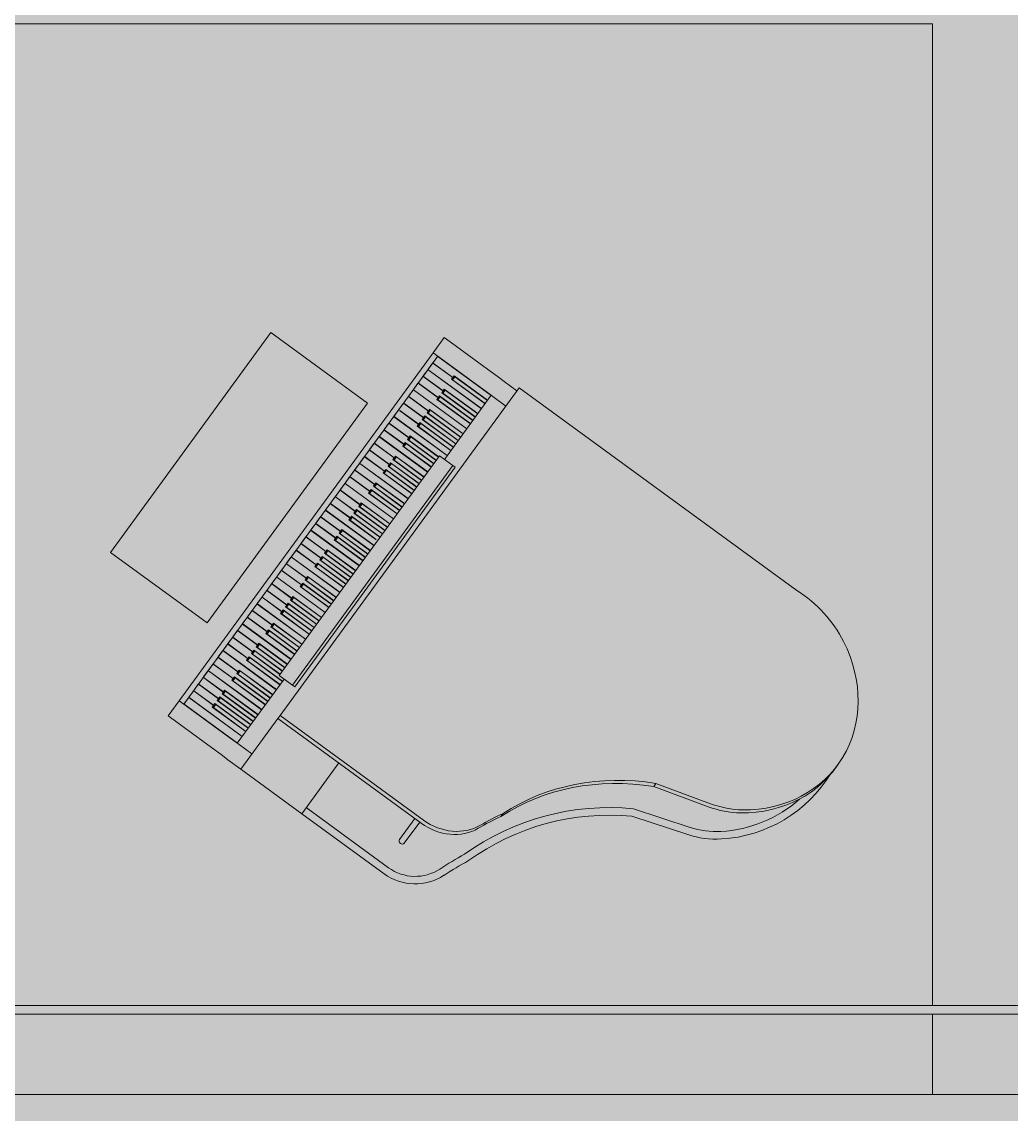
# Model space of a CAD drawing. Header units: millimetres. Extents: x 15878 to 679837, y -72324 to 391440.
# Drawn here: x 182820 to 186147, y 37242 to 40914 of the extents above; entities that cross this region are included whole.
import ezdxf

# ---------------------------------------------------------------- set-up
doc = ezdxf.new("R2010")
doc.units = ezdxf.units.MM
for name, color, linetype, lineweight in [('A-DETL-GENF', 92, 'Continuous', 5), ('A-FLOR', 192, 'Continuous', 5), ('A-WALL', 113, 'Continuous', 5), ('Q-SPCQ', 91, 'Continuous', 5)]:
    doc.layers.add(name, color=color, linetype=linetype, lineweight=lineweight)

# ---------------------------------------------------------------- blocks, each defined once
blk = doc.blocks.new('Grand_Piano_4149 - Grand_Piano_4149-2635339-G_F')
at = {"layer": 'Q-SPCQ'}
for points in [[(898.8, 1530.2), (870.6, 1498.3), (832.9, 1415.6), (731.3, 1196.1), (675.5, 1117), (610.5, 1045.1), (537.4, 981.5), (457.2, 927.1), (216.5, 843.6), (169.1, 811.5), (115.8, 759.9), (71.4, 700.5), (37, 634.7), (11, 549.1), (1.5, 463.7), (1.5, 425.2), (22.7, 512.5), (92.9, 686.9), (134.9, 743.1), (185.3, 791.9), (228.7, 821.3), (276.9, 842.1), (467.7, 903.8), (550.8, 959.7), (631.7, 1031), (718.3, 1133.7), (751.8, 1181), (799.6, 1269), (874.7, 1451.6), (891.5, 1483.9), (915.7, 1511.3), (945.7, 1532), (979.8, 1545), (1016, 1549.4), (1358.9, 1549.4), (1358.9, 1574.8), (973.7, 1569.7), (933.9, 1554.5)], [(1358.9, 1574.8), (1358.9, 1363.8), (1612.9, 1363.8), (1612.9, 1574.8)], [(1612.9, 1574.8), (1612.9, 1511.3), (1666.6, 1511.3), (1666.6, 1574.8), (1653.8, 1574.8)], [(1666.6, 1574.8), (1672.3, 1511.3), (1689.6, 1516.4), (1686.6, 1574.8), (1672.3, 1574.8)], [(1689.6, 1574.8), (1689.6, 1511.3), (1771.3, 1511.3), (1771.3, 1574.8), (1724.9, 1574.8)], [(1771.3, 1574.8), (1771.3, 1511.3), (1891, 1511.3), (1891, 1574.8), (1772.2, 1574.8)], [(1891, 1574.8), (1891, 1511.3), (1914.9, 1516), (1912.4, 1574.8), (1897.4, 1574.8)], [(1612.9, 1511.3), (1612.9, 63.5), (1673.9, 68.9), (1673.9, 330.2), (1629, 330.2), (1629, 1244.6), (1673.9, 1244.6), (1672.3, 1511.3), (1615.3, 1511.3)], [(1673.9, 1511.3), (1678, 1510.9), (1895.7, 1510.1), (1895.2, 1483.9), (1895.7, 1483.1), (1895.2, 1456), (1813.5, 1456.5), (1808.8, 1463), (1809.4, 1459.9), (1809.4, 1449.1), (1813.5, 1452.1), (1819.2, 1455.2), (1895.7, 1455.2), (1895.2, 1428.2), (1813.5, 1428.6), (1808.8, 1435.1), (1809.4, 1432.1), (1809.4, 1421.2), (1813.5, 1424.3), (1819.2, 1427.4), (1895.7, 1427.4), (1895.2, 1400.3), (1813.5, 1401.5), (1808.8, 1407.3), (1809.4, 1404.2), (1809.4, 1393.4), (1813.5, 1396.4), (1819.2, 1399.5), (1895.7, 1399.5), (1895.2, 1372.5), (1895.7, 1371.7), (1895.2, 1344.6), (1813.5, 1345.1), (1808.8, 1351.6), (1809.4, 1348.6), (1809.4, 1337.7), (1813.5, 1340.7), (1819.2, 1343.8), (1895.7, 1343.8), (1895.2, 1316.8), (1813.5, 1320.1), (1808.8, 1323.8), (1809.4, 1320.7), (1806.4, 1309.8), (1813.5, 1312.9), (1819.2, 1316), (1895.7, 1316), (1895.2, 1289), (1895.7, 1288.2), (1895.2, 1261.1), (1813.5, 1261.6), (1808.8, 1268.1), (1809.4, 1265), (1809.4, 1254.2), (1813.5, 1257.2), (1819.2, 1260.3), (1895.7, 1260.3), (1895.2, 1233.3), (1813.5, 1233.7), (1808.8, 1240.2), (1809.4, 1237.2), (1809.4, 1226.3), (1813.5, 1229.4), (1819.2, 1232.5), (1895.7, 1232.5), (1895.2, 1205.4), (1813.5, 1206.6), (1808.8, 1212.4), (1809.4, 1209.3), (1809.4, 1198.5), (1813.5, 1201.5), (1819.2, 1204.6), (1895.7, 1204.6), (1895.2, 1177.6), (1895.7, 1176.8), (1895.2, 1149.7), (1813.5, 1150.2), (1808.8, 1156.7), (1809.4, 1153.7), (1809.4, 1142.8), (1813.5, 1145.8), (1819.2, 1149), (1895.7, 1149), (1895.2, 1121.9), (1813.5, 1122.4), (1808.8, 1128.9), (1809.4, 1125.8), (1809.4, 1114.9), (1813.5, 1118), (1819.2, 1121.1), (1895.7, 1121.1), (1895.2, 1094.1), (1895.7, 1093.3), (1895.2, 1066.2), (1813.5, 1066.7), (1808.8, 1073.2), (1809.4, 1070.1), (1809.4, 1059.3), (1813.5, 1062.3), (1819.2, 1065.4), (1895.7, 1065.4), (1895.2, 1038.4), (1813.5, 1038.8), (1808.8, 1045.3), (1809.4, 1042.3), (1809.4, 1031.4), (1813.5, 1034.5), (1819.2, 1037.6), (1895.7, 1037.6), (1895.2, 1010.5), (1813.5, 1011.7), (1808.8, 1017.5), (1809.4, 1014.5), (1809.4, 1003.6), (1813.5, 1006.6), (1819.2, 1009.7), (1895.7, 1009.7), (1895.2, 982.7), (1895.7, 981.9), (1895.2, 954.9), (1813.5, 955.3), (1808.8, 961.8), (1809.4, 958.8), (1809.4, 947.9), (1813.5, 950.9), (1819.2, 954.1), (1895.7, 954.1), (1895.2, 927), (1813.5, 927.5), (1808.8, 934), (1809.4, 930.9), (1809.4, 920), (1813.5, 923.1), (1819.2, 926.2), (1895.7, 926.2), (1890.5, 899.2), (1895.7, 898.4), (1895.2, 871.3), (1813.5, 871.8), (1808.8, 878.3), (1809.4, 875.2), (1809.4, 864.4), (1813.5, 867.4), (1819.2, 870.5), (1895.7, 870.5), (1895.2, 843.5), (1813.5, 843.9), (1808.8, 850.4), (1809.4, 847.4), (1809.4, 836.5), (1813.5, 839.6), (1819.2, 842.7), (1895.7, 842.7), (1895.2, 815.6), (1813.5, 816.2), (1808.8, 822.6), (1809.4, 819.6), (1809.4, 808.7), (1813.5, 811.7), (1819.2, 814.8), (1895.7, 814.8), (1895.2, 787.8), (1895.7, 787), (1895.2, 760), (1813.5, 765.3), (1808.8, 766.9), (1809.4, 762.3), (1809.4, 753), (1813.5, 756), (1819.2, 759.2), (1895.7, 759.2), (1895.2, 732.1), (1813.5, 732.6), (1808.8, 739.1), (1809.4, 736), (1809.4, 725.2), (1813.5, 728.2), (1819.2, 731.3), (1895.7, 731.3), (1895.2, 704.3), (1895.7, 703.5), (1895.2, 676.4), (1813.5, 676.9), (1808.8, 683.4), (1809.4, 680.3), (1809.4, 669.5), (1813.5, 672.5), (1819.2, 675.6), (1895.7, 675.6), (1895.2, 648.6), (1813.5, 649), (1808.8, 655.5), (1809.4, 652.5), (1809.4, 641.6), (1813.5, 644.7), (1819.2, 647.8), (1895.7, 647.8), (1895.2, 620.7), (1813.5, 621.9), (1808.8, 627.7), (1809.4, 624.7), (1809.4, 613.8), (1813.5, 616.8), (1819.2, 619.9), (1895.7, 619.9), (1895.2, 592.9), (1895.7, 592.1), (1895.2, 565.1), (1813.5, 565.5), (1808.8, 572), (1809.4, 569), (1809.4, 558.1), (1813.5, 561.1), (1819.2, 564.3), (1895.7, 564.3), (1895.2, 537.2), (1813.5, 537.7), (1808.8, 544.2), (1809.4, 541.1), (1809.4, 530.3), (1813.5, 533.3), (1819.2, 536.4), (1895.7, 536.4), (1895.2, 509.4), (1895.7, 508.6), (1895.2, 481.5), (1813.5, 482), (1808.8, 488.5), (1809.4, 485.4), (1809.4, 474.6), (1813.5, 477.6), (1819.2, 480.7), (1895.7, 477.1), (1895.2, 453.7), (1813.5, 458.2), (1808.8, 460.6), (1809.4, 455.1), (1809.4, 446.7), (1813.5, 449.8), (1819.2, 452.9), (1895.7, 452.9), (1895.2, 425.8), (1813.5, 426.3), (1808.8, 432.8), (1809.4, 429.8), (1809.4, 418.9), (1813.5, 421.9), (1819.2, 425.1), (1895.7, 425.1), (1895.2, 398), (1895.7, 397.2), (1895.2, 370.2), (1813.5, 370.6), (1808.8, 377.1), (1809.4, 374.1), (1809.4, 363.2), (1813.5, 366.2), (1819.2, 369.4), (1895.7, 369.4), (1895.2, 342.3), (1813.5, 342.8), (1808.8, 349.3), (1809.4, 346.2), (1809.4, 335.4), (1813.5, 338.4), (1819.2, 341.5), (1895.7, 341.5), (1895.2, 314.5), (1895.7, 313.7), (1893.5, 286.6), (1813.5, 287.1), (1808.8, 293.6), (1809.4, 290.6), (1809.4, 279.7), (1813.5, 282.7), (1819.2, 285.8), (1895.7, 285.8), (1895.2, 258.8), (1813.5, 259.3), (1808.8, 265.8), (1809.4, 262.7), (1809.4, 251.8), (1813.5, 254.9), (1819.2, 258), (1895.7, 258), (1895.2, 231), (1813.5, 232.2), (1808.8, 237.9), (1809.4, 234.9), (1807.7, 224), (1813.5, 228.3), (1819.2, 230.2), (1895.7, 230.2), (1895.2, 203.1), (1895.7, 202.3), (1895.2, 175.3), (1813.5, 177.4), (1808.8, 182.2), (1809.4, 179.2), (1809.4, 168.3), (1813.5, 171.3), (1819.2, 174.5), (1895.7, 174.5), (1895.2, 147.4), (1813.5, 147.9), (1808.8, 154.4), (1809.4, 151.3), (1809.4, 140.5), (1813.5, 143.5), (1819.2, 146.6), (1895.7, 146.6), (1895.2, 119.6), (1895.7, 118.8), (1895.2, 91.7), (1813.5, 92.5), (1808.8, 98.7), (1809.4, 95.7), (1808.9, 84.8), (1813.5, 88.1), (1819.2, 90.9), (1895.7, 90.9), (1890.7, 63.9), (1896.7, 64.6), (1891, 1511.3), (1674.5, 1511.3)], [(1896.7, 1511.3), (1897.4, 63.5), (1915.7, 63.6), (1912.4, 1511.3), (1897.4, 1511.3)], [(1027.1, 1458.7), (1022.1, 1451.6), (1025.7, 1363.8), (1040.5, 1369), (1042.3, 1451.6), (1037.2, 1458.7)], [(898.8, 1325.2), (866.4, 1290.6), (850.9, 1264.8), (850.9, 1252.1), (870.6, 1284.9), (898.8, 1312.5), (933.9, 1333.5), (973.7, 1346.7), (1016, 1351.1), (1016, 1363.8), (973.7, 1359.4), (920.1, 1338)], [(1016, 1363.8), (1016, 1351.1), (1612.9, 1351.1), (1612.9, 1363.8), (1364.8, 1363.8)], [(898.8, 1312.5), (870.6, 1284.9), (832.9, 1213.3), (731.3, 1023.2), (675.5, 954.6), (610.5, 892.4), (537.4, 837.3), (457.2, 790.2), (216.5, 717.9), (169.1, 690.1), (115.8, 645.4), (71.4, 593.9), (37, 537), (13.2, 474.3), (1.5, 412.5), (1.4, 348.3), (13.1, 284.8), (36.3, 223.7), (70.5, 166.7), (114.7, 115.1), (167.9, 70.2), (228.6, 33.2), (282, 10.5), (365.6, -8.5), (397.7, -12.7), (1612.9, -12.7), (1612.9, 1351.1), (973.7, 1346.7), (926.5, 1329.1)], [(1629, 1244.6), (1629, 330.2), (1638.3, 330.2), (1638.3, 1244.6)], [(1638.3, 1244.6), (1638.3, 330.2), (1694.6, 330.2), (1690.7, 1244.6)], [(1993.9, 1244.6), (1993.9, 330.2), (2396.4, 330.2), (2396.4, 1244.6), (2013.3, 1244.6)], [(812.8, 1187.8), (762.8, 1086.5), (705.8, 1004.5), (670, 962.1), (604.5, 900.6), (530.9, 846.2), (457.2, 802.9), (457.2, 790.2), (543.4, 841.8), (616, 897.6), (681.8, 962.4), (735.6, 1030), (780.9, 1104.9), (812.8, 1175.1)], [(269.1, 750.2), (269.1, 737.5), (457.2, 790.2), (457.2, 802.9), (314.9, 763)], [(169.1, 702.8), (169.1, 690.1), (216.5, 717.9), (269.1, 737.5), (269.1, 750.2), (216.5, 730.6)], [(169.1, 702.8), (110.8, 652.3), (57.6, 583.9), (37, 549.7), (11.3, 476.9), (13.5, 476), (37, 537), (71.4, 593.9), (115.8, 645.4), (169.1, 690.1)], [(1612.9, 63.5), (1612.9, 0), (1666.6, 0), (1666.6, 63.5)], [(1666.6, 63.5), (1672.3, 0), (1689.6, 5.1), (1686.6, 63.5), (1672.3, 63.5)], [(1689.6, 63.5), (1689.6, 0), (1771.3, 0), (1771.3, 63.5), (1699.9, 63.5)], [(1771.3, 63.5), (1771.3, 0), (1891, 0), (1891, 63.5), (1787, 63.5)], [(1891, 63.5), (1891, 0), (1914.9, 4.7), (1912.4, 63.5), (1897.4, 63.5)]]:
    blk.add_hatch(color=253, dxfattribs=at).paths.add_polyline_path(points, flags=0)
at = {"layer": 'Q-SPCQ', "color": 253}
for p, q in [((1358.9, 1574.8), (1016, 1574.8)), ((1016, 1549.4), (1358.9, 1549.4)), ((1612.9, 1574.8), (1358.9, 1574.8)), ((1358.9, 1574.8), (1358.9, 1363.8)), ((1612.9, 1363.8), (1612.9, 1574.8)), ((1612.9, 1574.8), (1666.6, 1574.8)), ((1666.6, 1574.8), (1689.6, 1574.8)), ((1689.6, 1574.8), (1771.3, 1574.8)), ((1771.3, 1574.8), (1891, 1574.8)), ((1891, 1574.8), (1915.7, 1574.8)), ((1915.7, 1511.3), (1915.7, 1574.8)), ((1666.6, 1511.3), (1612.9, 1511.3)), ((1689.6, 1511.3), (1666.6, 1511.3)), ((1673.9, 1244.6), (1673.9, 1511.3)), ((1895.7, 1510.9), (1673.9, 1510.9)), ((1771.3, 1511.3), (1689.6, 1511.3)), ((1891, 1511.3), (1771.3, 1511.3)), ((1915.7, 1511.3), (1891, 1511.3)), ((1896.7, 1511.3), (1896.7, 63.5)), ((1896.7, 1484.8), (1896.7, 1510)), ((1915.7, 1511.3), (1915.7, 63.5)), ((1673.9, 1483.9), (1895.7, 1483.9)), ((1895.7, 1483.1), (1673.9, 1483.1)), ((1895.7, 1483.9), (1896.7, 1484.8)), ((1896.7, 1482.1), (1895.7, 1483.1)), ((1896.7, 1456.9), (1896.7, 1482.1)), ((1022.1, 1451.6), (1021.6, 1363.8)), ((1042.8, 1363.8), (1042.3, 1451.6)), ((1673.9, 1463), (1813.5, 1463)), ((1809.4, 1462.2), (1673.9, 1462.2)), ((1673.9, 1449.1), (1809.4, 1449.1)), ((1813.5, 1448.3), (1673.9, 1448.3)), ((1673.9, 1435.1), (1813.5, 1435.1)), ((1809.4, 1434.3), (1673.9, 1434.3)), ((1809.4, 1449.1), (1809.4, 1462.2)), ((1809.4, 1462.2), (1812.7, 1462.2)), ((1812.7, 1449.1), (1809.4, 1449.1)), ((1809.4, 1421.2), (1809.4, 1434.3)), ((1809.4, 1434.3), (1812.7, 1434.3)), ((1812.7, 1462.2), (1812.7, 1449.1)), ((1812.7, 1434.3), (1812.7, 1421.2)), ((1813.5, 1463), (1813.5, 1456)), ((1813.5, 1456), (1895.7, 1456)), ((1895.7, 1455.2), (1813.5, 1455.2)), ((1813.5, 1455.2), (1813.5, 1448.3)), ((1813.5, 1435.1), (1813.5, 1428.2)), ((1895.7, 1456), (1896.7, 1456.9)), ((1896.7, 1454.3), (1895.7, 1455.2)), ((1896.7, 1429.1), (1896.7, 1454.3)), ((1673.9, 1421.2), (1809.4, 1421.2)), ((1813.5, 1420.4), (1673.9, 1420.4)), ((1673.9, 1407.3), (1813.5, 1407.3)), ((1809.4, 1406.5), (1673.9, 1406.5)), ((1812.7, 1421.2), (1809.4, 1421.2)), ((1809.4, 1393.4), (1809.4, 1406.5)), ((1809.4, 1406.5), (1812.7, 1406.5)), ((1812.7, 1406.5), (1812.7, 1393.4)), ((1813.5, 1428.2), (1895.7, 1428.2)), ((1895.7, 1427.4), (1813.5, 1427.4)), ((1813.5, 1427.4), (1813.5, 1420.4)), ((1813.5, 1407.3), (1813.5, 1400.3)), ((1813.5, 1400.3), (1895.7, 1400.3)), ((1895.7, 1399.5), (1813.5, 1399.5)), ((1813.5, 1399.5), (1813.5, 1392.6)), ((1895.7, 1428.2), (1896.7, 1429.1)), ((1896.7, 1426.4), (1895.7, 1427.4)), ((1895.7, 1400.3), (1896.7, 1401.3)), ((1896.7, 1398.6), (1895.7, 1399.5)), ((1896.7, 1401.3), (1896.7, 1426.4)), ((1896.7, 1373.4), (1896.7, 1398.6)), ((1016, 1363.8), (1612.9, 1363.8)), ((1612.9, 1363.8), (1612.9, 1351.1)), ((1673.9, 1393.4), (1809.4, 1393.4)), ((1813.5, 1392.6), (1673.9, 1392.6)), ((1673.9, 1372.5), (1895.7, 1372.5)), ((1895.7, 1371.7), (1673.9, 1371.7)), ((1812.7, 1393.4), (1809.4, 1393.4)), ((1895.7, 1372.5), (1896.7, 1373.4)), ((1896.7, 1370.8), (1895.7, 1371.7)), ((1896.7, 1345.6), (1896.7, 1370.8)), ((1612.9, 1351.1), (1016, 1351.1)), ((1612.9, -12.7), (1612.9, 1351.1)), ((1673.9, 1351.6), (1813.5, 1351.6)), ((1809.4, 1350.8), (1673.9, 1350.8)), ((1673.9, 1337.7), (1809.4, 1337.7)), ((1813.5, 1336.9), (1673.9, 1336.9)), ((1673.9, 1323.8), (1813.5, 1323.8)), ((1809.4, 1323), (1673.9, 1323)), ((1809.4, 1337.7), (1809.4, 1350.8)), ((1809.4, 1350.8), (1812.7, 1350.8)), ((1812.7, 1337.7), (1809.4, 1337.7)), ((1809.4, 1309.8), (1809.4, 1323)), ((1809.4, 1323), (1812.7, 1323)), ((1812.7, 1350.8), (1812.7, 1337.7)), ((1812.7, 1323), (1812.7, 1309.8)), ((1813.5, 1351.6), (1813.5, 1344.6)), ((1813.5, 1344.6), (1895.7, 1344.6)), ((1895.7, 1343.8), (1813.5, 1343.8)), ((1813.5, 1343.8), (1813.5, 1336.9)), ((1813.5, 1323.8), (1813.5, 1316.8)), ((1895.7, 1344.6), (1896.7, 1345.6)), ((1896.7, 1342.9), (1895.7, 1343.8)), ((1896.7, 1317.7), (1896.7, 1342.9)), ((1673.9, 1309.8), (1809.4, 1309.8)), ((1813.5, 1309), (1673.9, 1309)), ((1673.9, 1289), (1895.7, 1289)), ((1895.7, 1288.2), (1673.9, 1288.2)), ((1812.7, 1309.8), (1809.4, 1309.8)), ((1813.5, 1316.8), (1895.7, 1316.8)), ((1895.7, 1316), (1813.5, 1316)), ((1813.5, 1316), (1813.5, 1309)), ((1895.7, 1316.8), (1896.7, 1317.7)), ((1896.7, 1315.1), (1895.7, 1316)), ((1895.7, 1289), (1896.7, 1289.9)), ((1896.7, 1287.2), (1895.7, 1288.2)), ((1896.7, 1289.9), (1896.7, 1315.1)), ((1896.7, 1262), (1896.7, 1287.2)), ((1673.9, 1268.1), (1813.5, 1268.1)), ((1809.4, 1267.3), (1673.9, 1267.3)), ((1673.9, 1254.2), (1809.4, 1254.2)), ((1813.5, 1253.4), (1673.9, 1253.4)), ((1809.4, 1254.2), (1809.4, 1267.3)), ((1809.4, 1267.3), (1812.7, 1267.3)), ((1812.7, 1254.2), (1809.4, 1254.2)), ((1812.7, 1267.3), (1812.7, 1254.2)), ((1813.5, 1268.1), (1813.5, 1261.1)), ((1813.5, 1261.1), (1895.7, 1261.1)), ((1895.7, 1260.3), (1813.5, 1260.3)), ((1813.5, 1260.3), (1813.5, 1253.4)), ((1895.7, 1261.1), (1896.7, 1262)), ((1896.7, 1259.4), (1895.7, 1260.3)), ((1896.7, 1234.2), (1896.7, 1259.4)), ((1629, 1244.6), (1638.3, 1244.6)), ((1629, 1244.6), (1629, 330.2)), ((1638.3, 1244.6), (1694.6, 1244.6)), ((1638.3, 1244.6), (1638.3, 330.2)), ((1694.6, 330.2), (1694.6, 1244.6)), ((1694.6, 1240.2), (1813.5, 1240.2)), ((1809.4, 1239.4), (1694.6, 1239.4)), ((1694.6, 1226.3), (1809.4, 1226.3)), ((1813.5, 1225.5), (1694.6, 1225.5)), ((1694.6, 1212.4), (1813.5, 1212.4)), ((1809.4, 1226.3), (1809.4, 1239.4)), ((1809.4, 1239.4), (1812.7, 1239.4)), ((1812.7, 1226.3), (1809.4, 1226.3)), ((1812.7, 1239.4), (1812.7, 1226.3)), ((1813.5, 1240.2), (1813.5, 1233.3)), ((1813.5, 1233.3), (1895.7, 1233.3)), ((1895.7, 1232.5), (1813.5, 1232.5)), ((1813.5, 1232.5), (1813.5, 1225.5)), ((1813.5, 1212.4), (1813.5, 1205.4)), ((1895.7, 1233.3), (1896.7, 1234.2)), ((1896.7, 1231.5), (1895.7, 1232.5)), ((1896.7, 1206.4), (1896.7, 1231.5)), ((2396.4, 1244.6), (1993.9, 1244.6)), ((1993.9, 1244.6), (1993.9, 330.2)), ((2396.4, 330.2), (2396.4, 1244.6)), ((812.8, 1187.8), (812.8, 1175.1)), ((1809.4, 1211.6), (1694.6, 1211.6)), ((1694.6, 1198.5), (1809.4, 1198.5)), ((1813.5, 1197.7), (1694.6, 1197.7)), ((1694.6, 1177.6), (1895.7, 1177.6)), ((1895.7, 1176.8), (1694.6, 1176.8)), ((1809.4, 1198.5), (1809.4, 1211.6)), ((1809.4, 1211.6), (1812.7, 1211.6)), ((1812.7, 1198.5), (1809.4, 1198.5)), ((1812.7, 1211.6), (1812.7, 1198.5)), ((1813.5, 1205.4), (1895.7, 1205.4)), ((1895.7, 1204.6), (1813.5, 1204.6)), ((1813.5, 1204.6), (1813.5, 1197.7)), ((1895.7, 1205.4), (1896.7, 1206.4)), ((1896.7, 1203.7), (1895.7, 1204.6)), ((1895.7, 1177.6), (1896.7, 1178.5)), ((1896.7, 1175.9), (1895.7, 1176.8)), ((1896.7, 1178.5), (1896.7, 1203.7)), ((1896.7, 1150.7), (1896.7, 1175.9)), ((1694.6, 1156.7), (1813.5, 1156.7)), ((1809.4, 1155.9), (1694.6, 1155.9)), ((1813.5, 1142), (1695.2, 1142)), ((1696.3, 1142.8), (1809.4, 1142.8)), ((1809.4, 1142.8), (1809.4, 1155.9)), ((1809.4, 1155.9), (1812.7, 1155.9)), ((1812.7, 1142.8), (1809.4, 1142.8)), ((1812.7, 1155.9), (1812.7, 1142.8)), ((1813.5, 1156.7), (1813.5, 1149.7)), ((1813.5, 1149.7), (1895.7, 1149.7)), ((1895.7, 1149), (1813.5, 1149)), ((1813.5, 1149), (1813.5, 1142)), ((1895.7, 1149.7), (1896.7, 1150.7)), ((1896.7, 1148), (1895.7, 1149)), ((1896.7, 1122.8), (1896.7, 1148)), ((1694.6, 1128.9), (1813.5, 1128.9)), ((1809.4, 1128.1), (1694.6, 1128.1)), ((1694.6, 1114.9), (1809.4, 1114.9)), ((1813.5, 1114.2), (1694.6, 1114.2)), ((1809.4, 1114.9), (1809.4, 1128.1)), ((1809.4, 1128.1), (1812.7, 1128.1)), ((1812.7, 1114.9), (1809.4, 1114.9)), ((1812.7, 1128.1), (1812.7, 1114.9)), ((1813.5, 1128.9), (1813.5, 1121.9)), ((1813.5, 1121.9), (1895.7, 1121.9)), ((1895.7, 1121.1), (1813.5, 1121.1)), ((1813.5, 1121.1), (1813.5, 1114.2)), ((1895.7, 1121.9), (1896.7, 1122.8)), ((1896.7, 1120.2), (1895.7, 1121.1)), ((1896.7, 1095), (1896.7, 1120.2)), ((1694.6, 1094.1), (1895.7, 1094.1)), ((1895.7, 1093.3), (1694.6, 1093.3)), ((1694.6, 1073.2), (1813.5, 1073.2)), ((1809.4, 1072.4), (1694.6, 1072.4)), ((1809.4, 1059.3), (1809.4, 1072.4)), ((1809.4, 1072.4), (1812.7, 1072.4)), ((1812.7, 1072.4), (1812.7, 1059.3)), ((1813.5, 1073.2), (1813.5, 1066.2)), ((1813.5, 1066.2), (1895.7, 1066.2)), ((1895.7, 1065.4), (1813.5, 1065.4)), ((1813.5, 1065.4), (1813.5, 1058.5)), ((1895.7, 1094.1), (1896.7, 1095)), ((1896.7, 1092.3), (1895.7, 1093.3)), ((1895.7, 1066.2), (1896.7, 1067.2)), ((1896.7, 1064.5), (1895.7, 1065.4)), ((1896.7, 1067.2), (1896.7, 1092.3)), ((1694.6, 1059.3), (1809.4, 1059.3)), ((1813.5, 1058.5), (1694.6, 1058.5)), ((1694.6, 1045.3), (1813.5, 1045.3)), ((1809.4, 1044.5), (1694.6, 1044.5)), ((1694.6, 1031.4), (1809.4, 1031.4)), ((1813.5, 1030.6), (1694.6, 1030.6)), ((1812.7, 1059.3), (1809.4, 1059.3)), ((1809.4, 1031.4), (1809.4, 1044.5)), ((1809.4, 1044.5), (1812.7, 1044.5)), ((1812.7, 1031.4), (1809.4, 1031.4)), ((1812.7, 1044.5), (1812.7, 1031.4)), ((1813.5, 1045.3), (1813.5, 1038.4)), ((1813.5, 1038.4), (1895.7, 1038.4)), ((1895.7, 1037.6), (1813.5, 1037.6)), ((1813.5, 1037.6), (1813.5, 1030.6)), ((1895.7, 1038.4), (1896.7, 1039.3)), ((1896.7, 1036.7), (1895.7, 1037.6)), ((1896.7, 1039.3), (1896.7, 1064.5)), ((1896.7, 1011.5), (1896.7, 1036.7)), ((1694.6, 1017.5), (1813.5, 1017.5)), ((1809.4, 1016.7), (1694.6, 1016.7)), ((1694.6, 1003.6), (1809.4, 1003.6)), ((1813.5, 1002.8), (1694.6, 1002.8)), ((1809.4, 1003.6), (1809.4, 1016.7)), ((1809.4, 1016.7), (1812.7, 1016.7)), ((1812.7, 1003.6), (1809.4, 1003.6)), ((1812.7, 1016.7), (1812.7, 1003.6)), ((1813.5, 1017.5), (1813.5, 1010.5)), ((1813.5, 1010.5), (1895.7, 1010.5)), ((1895.7, 1009.7), (1813.5, 1009.7)), ((1813.5, 1009.7), (1813.5, 1002.8)), ((1895.7, 1010.5), (1896.7, 1011.5)), ((1896.7, 1008.8), (1895.7, 1009.7)), ((1896.7, 983.6), (1896.7, 1008.8)), ((1694.6, 982.7), (1895.7, 982.7)), ((1895.7, 981.9), (1694.6, 981.9)), ((1694.6, 961.8), (1813.5, 961.8)), ((1809.4, 961), (1694.6, 961)), ((1809.4, 947.9), (1809.4, 961)), ((1809.4, 961), (1812.7, 961)), ((1812.7, 961), (1812.7, 947.9)), ((1813.5, 961.8), (1813.5, 954.9)), ((1813.5, 954.9), (1895.7, 954.9)), ((1895.7, 982.7), (1896.7, 983.6)), ((1896.7, 981), (1895.7, 981.9)), ((1895.7, 954.9), (1896.7, 955.8)), ((1896.7, 955.8), (1896.7, 981)), ((457.2, 927.1), (269.1, 866.2)), ((1694.6, 947.9), (1809.4, 947.9)), ((1813.5, 947.1), (1694.6, 947.1)), ((1694.6, 934), (1813.5, 934)), ((1809.4, 933.2), (1694.6, 933.2)), ((1694.6, 920), (1809.4, 920)), ((1813.5, 919.3), (1694.6, 919.3)), ((1812.7, 947.9), (1809.4, 947.9)), ((1809.4, 920), (1809.4, 933.2)), ((1809.4, 933.2), (1812.7, 933.2)), ((1812.7, 920), (1809.4, 920)), ((1812.7, 933.2), (1812.7, 920)), ((1895.7, 954.1), (1813.5, 954.1)), ((1813.5, 954.1), (1813.5, 947.1)), ((1813.5, 934), (1813.5, 927)), ((1813.5, 927), (1895.7, 927)), ((1895.7, 926.2), (1813.5, 926.2)), ((1813.5, 926.2), (1813.5, 919.3)), ((1896.7, 953.1), (1895.7, 954.1)), ((1895.7, 927), (1896.7, 927.9)), ((1896.7, 925.3), (1895.7, 926.2)), ((1896.7, 927.9), (1896.7, 953.1)), ((1896.7, 900.1), (1896.7, 925.3)), ((276.9, 842.1), (467.7, 903.8)), ((1694.6, 899.2), (1895.7, 899.2)), ((1895.7, 898.4), (1694.6, 898.4)), ((1895.7, 899.2), (1896.7, 900.1)), ((1896.7, 897.4), (1895.7, 898.4)), ((1896.7, 872.3), (1896.7, 897.4)), ((1694.6, 878.3), (1813.5, 878.3)), ((1809.4, 877.5), (1694.6, 877.5)), ((1694.6, 864.4), (1809.4, 864.4)), ((1813.5, 863.6), (1694.6, 863.6)), ((1694.6, 850.4), (1813.5, 850.4)), ((1809.4, 849.6), (1694.6, 849.6)), ((1809.4, 864.4), (1809.4, 877.5)), ((1809.4, 877.5), (1812.7, 877.5)), ((1812.7, 864.4), (1809.4, 864.4)), ((1809.4, 836.5), (1809.4, 849.6)), ((1809.4, 849.6), (1812.7, 849.6)), ((1812.7, 877.5), (1812.7, 864.4)), ((1812.7, 849.6), (1812.7, 836.5)), ((1813.5, 878.3), (1813.5, 871.3)), ((1813.5, 871.3), (1895.7, 871.3)), ((1895.7, 870.5), (1813.5, 870.5)), ((1813.5, 870.5), (1813.5, 863.6)), ((1813.5, 850.4), (1813.5, 843.5)), ((1895.7, 871.3), (1896.7, 872.3)), ((1896.7, 869.6), (1895.7, 870.5)), ((1896.7, 844.4), (1896.7, 869.6)), ((1694.6, 836.5), (1809.4, 836.5)), ((1813.5, 835.7), (1694.6, 835.7)), ((1694.6, 822.6), (1813.5, 822.6)), ((1809.4, 821.8), (1694.6, 821.8)), ((1694.6, 808.7), (1809.4, 808.7)), ((1813.5, 807.9), (1694.6, 807.9)), ((1812.7, 836.5), (1809.4, 836.5)), ((1809.4, 808.7), (1809.4, 821.8)), ((1812.7, 808.7), (1809.4, 808.7)), ((1809.5, 821.8), (1812.7, 821.8)), ((1812.7, 821.8), (1812.7, 808.7)), ((1813.5, 843.5), (1895.7, 843.5)), ((1895.7, 842.7), (1813.5, 842.7)), ((1813.5, 842.7), (1813.5, 835.7)), ((1813.5, 822.6), (1813.5, 815.6)), ((1813.5, 815.6), (1895.7, 815.6)), ((1895.7, 814.8), (1813.5, 814.8)), ((1813.5, 814.8), (1813.5, 807.9)), ((1895.7, 843.5), (1896.7, 844.4)), ((1896.7, 841.8), (1895.7, 842.7)), ((1895.7, 815.6), (1896.7, 816.6)), ((1896.7, 813.9), (1895.7, 814.8)), ((1896.7, 816.6), (1896.7, 841.8)), ((1896.7, 788.7), (1896.7, 813.9)), ((269.1, 750.2), (457.2, 802.9)), ((457.2, 790.2), (269.1, 737.5)), ((457.2, 802.9), (457.2, 790.2)), ((1694.6, 787.8), (1895.7, 787.8)), ((1895.7, 787), (1694.6, 787)), ((1895.7, 787.8), (1896.7, 788.7)), ((1896.7, 786.1), (1895.7, 787)), ((1896.7, 760.9), (1896.7, 786.1)), ((1694.6, 766.9), (1813.5, 766.9)), ((1809.4, 766.1), (1694.6, 766.1)), ((1694.6, 753), (1809.4, 753)), ((1813.5, 752.2), (1694.6, 752.2)), ((1694.6, 739.1), (1813.5, 739.1)), ((1809.4, 738.3), (1694.6, 738.3)), ((1809.4, 753), (1809.4, 766.1)), ((1809.4, 766.1), (1812.7, 766.1)), ((1812.7, 753), (1809.4, 753)), ((1809.4, 725.2), (1809.4, 738.3)), ((1809.4, 738.3), (1812.7, 738.3)), ((1812.7, 766.1), (1812.7, 753)), ((1812.7, 738.3), (1812.7, 725.2)), ((1813.5, 766.9), (1813.5, 760)), ((1813.5, 760), (1895.7, 760)), ((1895.7, 759.2), (1813.5, 759.2)), ((1813.5, 759.2), (1813.5, 752.2)), ((1813.5, 739.1), (1813.5, 732.1)), ((1895.7, 760), (1896.7, 760.9)), ((1896.7, 758.2), (1895.7, 759.2)), ((1896.7, 733), (1896.7, 758.2)), ((1694.6, 725.2), (1809.4, 725.2)), ((1813.5, 724.4), (1694.6, 724.4)), ((1694.6, 704.3), (1895.7, 704.3)), ((1895.7, 703.5), (1694.6, 703.5)), ((1812.7, 725.2), (1809.4, 725.2)), ((1813.5, 732.1), (1895.7, 732.1)), ((1895.7, 731.3), (1813.5, 731.3)), ((1813.5, 731.3), (1813.5, 724.4)), ((1895.7, 732.1), (1896.7, 733)), ((1896.7, 730.4), (1895.7, 731.3)), ((1895.7, 704.3), (1896.7, 705.2)), ((1896.7, 702.5), (1895.7, 703.5)), ((1896.7, 705.2), (1896.7, 730.4)), ((1896.7, 677.4), (1896.7, 702.5)), ((1694.6, 669.5), (1809.4, 669.5)), ((1813.5, 668.7), (1694.6, 668.7)), ((1809.4, 682.6), (1700.3, 682.6)), ((1701.4, 683.4), (1813.5, 683.4)), ((1809.4, 669.5), (1809.4, 682.6)), ((1809.4, 682.6), (1812.7, 682.6)), ((1812.7, 669.5), (1809.4, 669.5)), ((1812.7, 682.6), (1812.7, 669.5)), ((1813.5, 683.4), (1813.5, 676.4)), ((1813.5, 676.4), (1895.7, 676.4)), ((1895.7, 675.6), (1813.5, 675.6)), ((1813.5, 675.6), (1813.5, 668.7)), ((1895.7, 676.4), (1896.7, 677.4)), ((1896.7, 674.7), (1895.7, 675.6)), ((1896.7, 649.5), (1896.7, 674.7)), ((1694.6, 655.5), (1813.5, 655.5)), ((1809.4, 654.8), (1694.6, 654.8)), ((1694.6, 641.6), (1809.4, 641.6)), ((1813.5, 640.8), (1694.6, 640.8)), ((1694.6, 627.7), (1813.5, 627.7)), ((1809.4, 626.9), (1694.6, 626.9)), ((1809.4, 641.6), (1809.4, 654.8)), ((1809.4, 654.8), (1812.7, 654.8)), ((1812.7, 641.6), (1809.4, 641.6)), ((1809.4, 613.8), (1809.4, 626.9)), ((1809.4, 626.9), (1812.7, 626.9)), ((1812.7, 654.8), (1812.7, 641.6)), ((1812.7, 626.9), (1812.7, 613.8)), ((1813.5, 655.5), (1813.5, 648.6)), ((1813.5, 648.6), (1895.7, 648.6)), ((1895.7, 647.8), (1813.5, 647.8)), ((1813.5, 647.8), (1813.5, 640.8)), ((1813.5, 627.7), (1813.5, 620.7)), ((1895.7, 648.6), (1896.7, 649.5)), ((1896.7, 646.9), (1895.7, 647.8)), ((1896.7, 621.7), (1896.7, 646.9)), ((1694.6, 613.8), (1809.4, 613.8)), ((1813.5, 613), (1694.6, 613)), ((1694.6, 592.9), (1895.7, 592.9)), ((1895.7, 592.1), (1694.6, 592.1)), ((1812.7, 613.8), (1809.4, 613.8)), ((1813.5, 620.7), (1895.7, 620.7)), ((1895.7, 619.9), (1813.5, 619.9)), ((1813.5, 619.9), (1813.5, 613)), ((1895.7, 620.7), (1896.7, 621.7)), ((1896.7, 619), (1895.7, 619.9)), ((1895.7, 592.9), (1896.7, 593.8)), ((1896.7, 591.2), (1895.7, 592.1)), ((1896.7, 593.8), (1896.7, 619)), ((1896.7, 566), (1896.7, 591.2)), ((1694.6, 572), (1813.5, 572)), ((1809.4, 571.2), (1694.6, 571.2)), ((1694.6, 558.1), (1809.4, 558.1)), ((1813.5, 557.3), (1694.6, 557.3)), ((1809.4, 558.1), (1809.4, 571.2)), ((1809.4, 571.2), (1812.7, 571.2)), ((1812.7, 558.1), (1809.4, 558.1)), ((1812.7, 571.2), (1812.7, 558.1)), ((1813.5, 572), (1813.5, 565.1)), ((1813.5, 565.1), (1895.7, 565.1)), ((1895.7, 564.3), (1813.5, 564.3)), ((1813.5, 564.3), (1813.5, 557.3)), ((1895.7, 565.1), (1896.7, 566)), ((1896.7, 563.3), (1895.7, 564.3)), ((1896.7, 538.1), (1896.7, 563.3)), ((1694.6, 544.2), (1813.5, 544.2)), ((1809.4, 543.4), (1694.6, 543.4)), ((1694.6, 530.3), (1809.4, 530.3)), ((1813.5, 529.5), (1694.6, 529.5)), ((1809.4, 530.3), (1809.4, 543.4)), ((1809.4, 543.4), (1812.7, 543.4)), ((1812.7, 530.3), (1809.4, 530.3)), ((1812.7, 543.4), (1812.7, 530.3)), ((1813.5, 544.2), (1813.5, 537.2)), ((1813.5, 537.2), (1895.7, 537.2)), ((1895.7, 536.4), (1813.5, 536.4)), ((1813.5, 536.4), (1813.5, 529.5)), ((1895.7, 537.2), (1896.7, 538.1)), ((1896.7, 535.5), (1895.7, 536.4)), ((1896.7, 510.3), (1896.7, 535.5)), ((1694.6, 509.4), (1895.7, 509.4)), ((1895.7, 508.6), (1694.6, 508.6)), ((1694.6, 488.5), (1813.5, 488.5)), ((1809.4, 487.7), (1694.6, 487.7)), ((1809.4, 474.6), (1809.4, 487.7)), ((1809.4, 487.7), (1812.7, 487.7)), ((1812.7, 487.7), (1812.7, 474.6)), ((1813.5, 488.5), (1813.5, 481.5)), ((1813.5, 481.5), (1895.7, 481.5)), ((1895.7, 480.7), (1813.5, 480.7)), ((1813.5, 480.7), (1813.5, 473.8)), ((1895.7, 509.4), (1896.7, 510.3)), ((1896.7, 507.6), (1895.7, 508.6)), ((1895.7, 481.5), (1896.7, 482.5)), ((1896.7, 479.8), (1895.7, 480.7)), ((1896.7, 482.5), (1896.7, 507.6)), ((1896.7, 454.6), (1896.7, 479.8)), ((1694.6, 474.6), (1809.4, 474.6)), ((1813.5, 473.8), (1694.6, 473.8)), ((1694.6, 460.6), (1813.5, 460.6)), ((1809.4, 459.9), (1694.6, 459.9)), ((1694.6, 446.7), (1809.4, 446.7)), ((1813.5, 445.9), (1694.6, 445.9)), ((1812.7, 474.6), (1809.4, 474.6)), ((1809.4, 446.7), (1809.4, 459.9)), ((1809.4, 459.9), (1812.7, 459.9)), ((1812.7, 446.7), (1809.4, 446.7)), ((1812.7, 459.9), (1812.7, 446.7)), ((1813.5, 460.6), (1813.5, 453.7)), ((1813.5, 453.7), (1895.7, 453.7)), ((1895.7, 452.9), (1813.5, 452.9)), ((1813.5, 452.9), (1813.5, 445.9)), ((1895.7, 453.7), (1896.7, 454.6)), ((1896.7, 452), (1895.7, 452.9)), ((1896.7, 426.8), (1896.7, 452)), ((1694.6, 432.8), (1813.5, 432.8)), ((1809.4, 432), (1694.6, 432)), ((1694.6, 418.9), (1809.4, 418.9)), ((1813.5, 418.1), (1694.6, 418.1)), ((1809.4, 418.9), (1809.4, 432)), ((1809.4, 432), (1812.7, 432)), ((1812.7, 418.9), (1809.4, 418.9)), ((1812.7, 432), (1812.7, 418.9)), ((1813.5, 432.8), (1813.5, 425.8)), ((1813.5, 425.8), (1895.7, 425.8)), ((1895.7, 425.1), (1813.5, 425.1)), ((1813.5, 425.1), (1813.5, 418.1)), ((1895.7, 425.8), (1896.7, 426.8)), ((1896.7, 424.1), (1895.7, 425.1)), ((1896.7, 398.9), (1896.7, 424.1)), ((0, 392.4), (0, 379.7)), ((1694.6, 398), (1895.7, 398)), ((1895.7, 397.2), (1694.6, 397.2)), ((1694.6, 377.1), (1813.5, 377.1)), ((1809.4, 376.3), (1694.6, 376.3)), ((1809.4, 363.2), (1809.4, 376.3)), ((1809.4, 376.3), (1812.7, 376.3)), ((1812.7, 376.3), (1812.7, 363.2)), ((1813.5, 377.1), (1813.5, 370.2)), ((1813.5, 370.2), (1895.7, 370.2)), ((1895.7, 369.4), (1813.5, 369.4)), ((1813.5, 369.4), (1813.5, 362.4)), ((1895.7, 398), (1896.7, 398.9)), ((1896.7, 396.3), (1895.7, 397.2)), ((1895.7, 370.2), (1896.7, 371.1)), ((1896.7, 368.4), (1895.7, 369.4)), ((1896.7, 371.1), (1896.7, 396.3)), ((1896.7, 343.3), (1896.7, 368.4)), ((1694.6, 363.2), (1809.4, 363.2)), ((1813.5, 362.4), (1694.6, 362.4)), ((1694.6, 349.3), (1813.5, 349.3)), ((1809.4, 348.5), (1694.6, 348.5)), ((1694.6, 335.4), (1809.4, 335.4)), ((1813.5, 334.6), (1694.6, 334.6)), ((1812.7, 363.2), (1809.4, 363.2)), ((1809.4, 335.4), (1809.4, 348.5)), ((1809.4, 348.5), (1812.7, 348.5)), ((1812.7, 335.4), (1809.4, 335.4)), ((1812.7, 348.5), (1812.7, 335.4)), ((1813.5, 349.3), (1813.5, 342.3)), ((1813.5, 342.3), (1895.7, 342.3)), ((1895.7, 341.5), (1813.5, 341.5)), ((1813.5, 341.5), (1813.5, 334.6)), ((1895.7, 342.3), (1896.7, 343.3)), ((1896.7, 340.6), (1895.7, 341.5)), ((1896.7, 315.4), (1896.7, 340.6)), ((1638.3, 330.2), (1629, 330.2)), ((1694.6, 330.2), (1638.3, 330.2)), ((1673.9, 63.5), (1673.9, 330.2)), ((1673.9, 314.5), (1895.7, 314.5)), ((1895.7, 313.7), (1673.9, 313.7)), ((1895.7, 314.5), (1896.7, 315.4)), ((1896.7, 312.8), (1895.7, 313.7)), ((1896.7, 289), (1896.7, 312.8)), ((1993.9, 330.2), (2396.4, 330.2)), ((1673.9, 293.6), (1813.5, 293.6)), ((1809.4, 292.8), (1673.9, 292.8)), ((1673.9, 279.7), (1809.4, 279.7)), ((1813.5, 278.9), (1673.9, 278.9)), ((1673.9, 265.8), (1813.5, 265.8)), ((1809.4, 265), (1673.9, 265)), ((1809.4, 279.7), (1809.4, 292.8)), ((1809.4, 292.8), (1812.7, 292.8)), ((1812.7, 279.7), (1809.4, 279.7)), ((1809.4, 251.8), (1809.4, 265)), ((1809.4, 265), (1812.7, 265)), ((1812.7, 292.8), (1812.7, 279.7)), ((1812.7, 265), (1812.7, 251.8)), ((1813.5, 293.6), (1813.5, 286.6)), ((1813.5, 286.6), (1893.5, 286.6)), ((1892.4, 285.8), (1813.5, 285.8)), ((1813.5, 285.8), (1813.5, 278.9)), ((1813.5, 265.8), (1813.5, 258.8)), ((1813.5, 258.8), (1895.7, 258.8)), ((1895.7, 258), (1813.5, 258)), ((1813.5, 258), (1813.5, 251)), ((1895.7, 286.6), (1896.7, 287.6)), ((1896.7, 284.9), (1895.7, 285.8)), ((1895.7, 258.8), (1896.7, 259.7)), ((1896.7, 257.1), (1895.7, 258)), ((1896.7, 259.7), (1896.7, 284.9)), ((1896.7, 231.9), (1896.7, 257.1)), ((1673.9, 251.8), (1809.4, 251.8)), ((1813.5, 251), (1673.9, 251)), ((1673.9, 237.9), (1813.5, 237.9)), ((1809.4, 237.1), (1673.9, 237.1)), ((1673.9, 224), (1807.7, 224)), ((1806.6, 223.2), (1673.9, 223.2)), ((1812.7, 251.8), (1809.4, 251.8)), ((1809.4, 225.2), (1809.4, 237.1)), ((1809.4, 237.1), (1812.7, 237.1)), ((1812.7, 224), (1809.4, 224)), ((1812.7, 237.1), (1812.7, 227.7)), ((1813.5, 237.9), (1813.5, 231)), ((1813.5, 230.2), (1813.5, 223.2)), ((1895.7, 230.2), (1816.1, 230.2)), ((1817.2, 231), (1895.7, 231)), ((1895.7, 231), (1896.7, 231.9)), ((1896.7, 229.2), (1895.7, 230.2)), ((1896.7, 204), (1896.7, 229.2)), ((1673.9, 203.1), (1895.7, 203.1)), ((1895.7, 202.3), (1673.9, 202.3)), ((1895.7, 203.1), (1896.7, 204)), ((1896.7, 201.4), (1895.7, 202.3)), ((1896.7, 176.2), (1896.7, 201.4)), ((1673.9, 182.2), (1813.5, 182.2)), ((1809.4, 181.4), (1673.9, 181.4)), ((1673.9, 168.3), (1809.4, 168.3)), ((1813.5, 167.5), (1673.9, 167.5)), ((1673.9, 154.4), (1813.5, 154.4)), ((1809.4, 153.6), (1673.9, 153.6)), ((1809.4, 168.3), (1809.4, 181.4)), ((1809.4, 181.4), (1812.7, 181.4)), ((1812.7, 168.3), (1809.4, 168.3)), ((1809.4, 140.5), (1809.4, 153.6)), ((1809.4, 153.6), (1812.7, 153.6)), ((1812.7, 181.4), (1812.7, 168.3)), ((1812.7, 153.6), (1812.7, 140.5)), ((1813.5, 182.2), (1813.5, 175.3)), ((1813.5, 175.3), (1895.7, 175.3)), ((1895.7, 174.5), (1813.5, 174.5)), ((1813.5, 174.5), (1813.5, 167.5)), ((1813.5, 154.4), (1813.5, 147.4)), ((1813.5, 147.4), (1895.7, 147.4)), ((1895.7, 175.3), (1896.7, 176.2)), ((1896.7, 173.5), (1895.7, 174.5)), ((1895.7, 147.4), (1896.7, 148.4)), ((1896.7, 148.4), (1896.7, 173.5)), ((1673.9, 140.5), (1809.4, 140.5)), ((1813.5, 139.7), (1673.9, 139.7)), ((1673.9, 119.6), (1895.7, 119.6)), ((1895.7, 118.8), (1673.9, 118.8)), ((1812.7, 140.5), (1809.4, 140.5)), ((1895.7, 146.6), (1813.5, 146.6)), ((1813.5, 146.6), (1813.5, 139.7)), ((1896.7, 145.7), (1895.7, 146.6)), ((1895.7, 119.6), (1896.7, 120.5)), ((1896.7, 117.9), (1895.7, 118.8)), ((1896.7, 120.5), (1896.7, 145.7)), ((1896.7, 92.7), (1896.7, 117.9)), ((1673.9, 98.7), (1813.5, 98.7)), ((1809.4, 98.2), (1673.9, 98.2)), ((1809.4, 97.9), (1673.9, 97.9)), ((1673.9, 85.1), (1809.4, 85.1)), ((1673.9, 84.8), (1809.4, 84.8)), ((1813.5, 84), (1673.9, 84)), ((1809.4, 85.1), (1809.4, 98.2)), ((1809.4, 98.2), (1812.7, 98.2)), ((1809.4, 84.8), (1809.4, 97.9)), ((1809.4, 97.9), (1812.7, 97.9)), ((1812.7, 85.1), (1809.4, 85.1)), ((1812.7, 84.8), (1809.4, 84.8)), ((1812.7, 98.2), (1812.7, 85.1)), ((1812.7, 97.9), (1812.7, 84.8)), ((1813.5, 98.7), (1813.5, 91.7)), ((1813.5, 91.7), (1895.7, 91.7)), ((1895.7, 90.9), (1813.5, 90.9)), ((1813.5, 90.9), (1813.5, 84)), ((1895.7, 91.7), (1896.7, 92.7)), ((1896.7, 90), (1895.7, 90.9)), ((1896.7, 64.8), (1896.7, 90)), ((1612.9, 63.5), (1666.6, 63.5)), ((1666.6, 63.5), (1689.6, 63.5)), ((1673.9, 63.9), (1895.7, 63.9)), ((1689.6, 63.5), (1771.3, 63.5)), ((1771.3, 63.5), (1891, 63.5)), ((1891, 63.5), (1915.7, 63.5)), ((1915.7, 0), (1915.7, 63.5)), ((457.2, -12.7), (1612.9, -12.7)), ((1666.6, 0), (1612.9, 0)), ((1689.6, 0), (1666.6, 0)), ((1771.3, 0), (1689.6, 0)), ((1891, 0), (1771.3, 0)), ((1915.7, 0), (1891, 0))]:
    blk.add_line(p, q, dxfattribs=at)
for centre, radius, start, end in [((1016, 1398.4), 176.4, 90, 159.3903), ((1016, 1398.4), 151, 90, 159.3903), ((-151.2, 1837.4), 1070.6, 334.2125, 339.3903), ((-151.2, 1837.4), 1096, 334.3024, 339.3903), ((44.8, 1621.5), 807.6, 300.705, 341.9754), ((44.8, 1621.5), 833, 300.5079, 341.8566), ((362.9, 576.2), 304.8, 107.9266, 129.4721), ((464.3, 453.1), 464.3, 129.4721, 184.4829), ((362.9, 576.2), 279.4, 107.9266, 129.4721), ((464.3, 453.1), 438.9, 129.4721, 167.4005)]:
    blk.add_arc(centre, radius, start, end, dxfattribs=at)
for centre, major_axis, ratio, start_param, end_param in [((1032.2, 1451.6), (-10.1, 0), 0.819152, 3.141593, 6.283185), ((1016, 1211.1), (176.4, 0), 0.866025, 1.570796, 2.781886), ((1016, 1198.4), (-176.4, 0), 0.866025, 4.712389, 5.923478), ((-151.2, 1591.2), (1070.6, 0), 0.866025, 5.833109, 5.923478), ((-151.2, 1578.5), (1070.6, 0), 0.866025, 5.833109, 5.923478), ((44.8, 1404.3), (807.6, 0), 0.866025, 5.248292, 5.968597), ((44.8, 1391.6), (807.6, 0), 0.866025, 5.248292, 5.968597), ((362.9, 499), (304.8, 0), 0.866025, 1.883675, 2.259714), ((362.9, 486.3), (304.8, 0), 0.866025, 1.883675, 2.259714), ((464.3, 392.4), (464.3, 0), 0.866025, 2.259714, 3.219834), ((464.3, 379.7), (464.3, 0), 0.866025, 2.259714, 4.179953), ((427.3, 325.3), (391.5, 0), 0.866025, 4.179953, 4.788794)]:
    blk.add_ellipse(centre, major_axis=major_axis, ratio=ratio, start_param=start_param, end_param=end_param, dxfattribs=at)

msp = doc.modelspace()

# ---------------------------------------------------------------- hatches: boundary and pattern name
at = {"layer": 'A-DETL-GENF', "transparency": 33554585}
h = msp.add_hatch(color=253, dxfattribs=at)
h.paths.add_polyline_path([(193031.8, 30457.5), (193031.8, 31607.5), (195106.8, 31607.5), (195106.8, 34107.5), (202306.8, 34107.5), (202306.8, 35797.5), (205331.8, 35797.5), (205331.8, 52007.5), (202831.8, 52007.5), (202831.8, 51406.3), (202231.8, 51406.3), (202231.8, 48337.5), (196081.8, 48337.5), (196081.8, 52057.5), (193181.8, 52057.5), (193181.8, 49957.5), (189481.8, 49957.5), (189481.8, 52057.5), (177431.8, 52057.5), (177431.8, 45607.5), (166981.8, 45607.5), (166981.8, 31607.5), (190881.8, 31607.5), (190881.8, 30457.5)], flags=0)
h.paths.add_polyline_path([(178081.8, 39607.5), (177481.8, 39607.5), (177481.8, 40207.5), (178081.8, 40207.5)], flags=0)
h.paths.add_polyline_path([(199881.8, 39607.5), (199881.8, 40207.5), (200481.8, 40207.5), (200481.8, 39607.5), (199984.4, 39607.5)], flags=0)
h.paths.add_polyline_path([(189481.8, 39607.5), (189481.8, 40207.5), (190081.8, 40207.5), (190081.8, 39607.5)], flags=0)
h.paths.add_polyline_path([(178081.8, 51407.5), (177481.8, 51407.5), (177481.8, 52007.5), (178081.8, 52007.5), (178081.8, 51515.3)], flags=0)

# ---------------------------------------------------------------- linework, layer by layer
at = {"layer": 'A-FLOR', "color": 253}
for p, q in [((185881.8, 40907.5), (179481.8, 40907.5)), ((185881.8, 37607.5), (185881.8, 40907.5)), ((185881.8, 37307.5), (185881.8, 37577.5)), ((179481.8, 37307.5), (189481.8, 37307.5))]:
    msp.add_line(p, q, dxfattribs=at)
at = {"layer": 'A-WALL', "lineweight": 18}
for p, q in [((179251.8, 37607.5), (189465.6, 37607.5)), ((189465.6, 37577.5), (179251.8, 37577.5))]:
    msp.add_line(p, q, dxfattribs=at)

# ---------------------------------------------------------------- block references
at = {"layer": 'Q-SPCQ', "color": 253, "rotation": 143.8644204536389}
msp.add_blockref('Grand_Piano_4149 - Grand_Piano_4149-2635339-G_F', (185787.6, 38722.4), dxfattribs=at)

doc.saveas('drawing.dxf')
